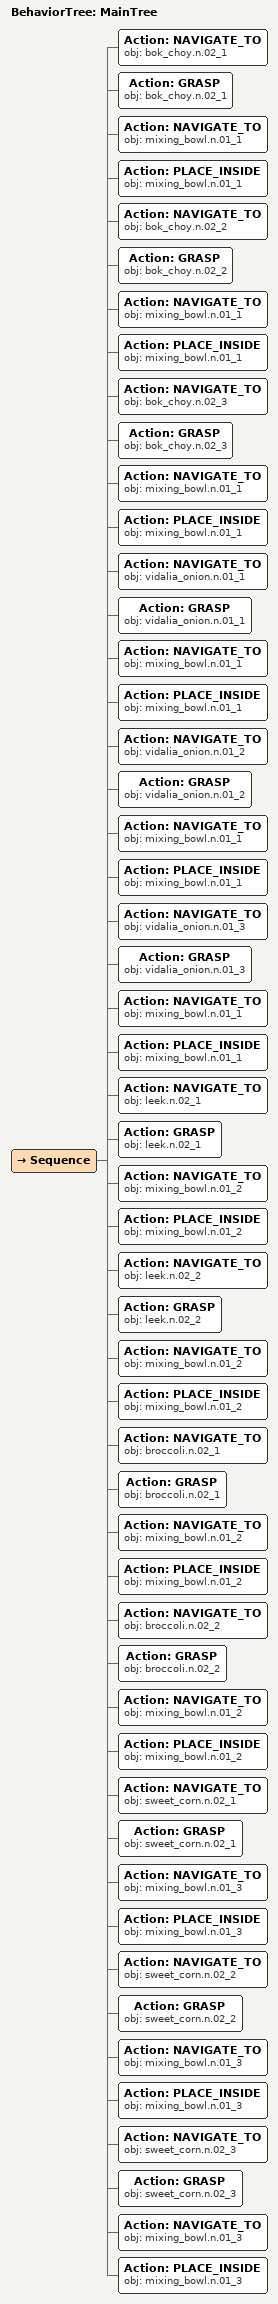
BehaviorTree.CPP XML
<root main_tree_to_execute="MainTree">
  <BehaviorTree ID="MainTree">
    <Sequence>
      <!-- Bowl 1: bok choy + vidalia onions -->
      <Action ID="NAVIGATE_TO" obj="bok_choy.n.02_1"/>
      <Action ID="GRASP" obj="bok_choy.n.02_1"/>
      <Action ID="NAVIGATE_TO" obj="mixing_bowl.n.01_1"/>
      <Action ID="PLACE_INSIDE" obj="mixing_bowl.n.01_1"/>
      <Action ID="NAVIGATE_TO" obj="bok_choy.n.02_2"/>
      <Action ID="GRASP" obj="bok_choy.n.02_2"/>
      <Action ID="NAVIGATE_TO" obj="mixing_bowl.n.01_1"/>
      <Action ID="PLACE_INSIDE" obj="mixing_bowl.n.01_1"/>
      <Action ID="NAVIGATE_TO" obj="bok_choy.n.02_3"/>
      <Action ID="GRASP" obj="bok_choy.n.02_3"/>
      <Action ID="NAVIGATE_TO" obj="mixing_bowl.n.01_1"/>
      <Action ID="PLACE_INSIDE" obj="mixing_bowl.n.01_1"/>
      <Action ID="NAVIGATE_TO" obj="vidalia_onion.n.01_1"/>
      <Action ID="GRASP" obj="vidalia_onion.n.01_1"/>
      <Action ID="NAVIGATE_TO" obj="mixing_bowl.n.01_1"/>
      <Action ID="PLACE_INSIDE" obj="mixing_bowl.n.01_1"/>
      <Action ID="NAVIGATE_TO" obj="vidalia_onion.n.01_2"/>
      <Action ID="GRASP" obj="vidalia_onion.n.01_2"/>
      <Action ID="NAVIGATE_TO" obj="mixing_bowl.n.01_1"/>
      <Action ID="PLACE_INSIDE" obj="mixing_bowl.n.01_1"/>
      <Action ID="NAVIGATE_TO" obj="vidalia_onion.n.01_3"/>
      <Action ID="GRASP" obj="vidalia_onion.n.01_3"/>
      <Action ID="NAVIGATE_TO" obj="mixing_bowl.n.01_1"/>
      <Action ID="PLACE_INSIDE" obj="mixing_bowl.n.01_1"/>
      <!-- Bowl 2: leeks + broccoli -->
      <Action ID="NAVIGATE_TO" obj="leek.n.02_1"/>
      <Action ID="GRASP" obj="leek.n.02_1"/>
      <Action ID="NAVIGATE_TO" obj="mixing_bowl.n.01_2"/>
      <Action ID="PLACE_INSIDE" obj="mixing_bowl.n.01_2"/>
      <Action ID="NAVIGATE_TO" obj="leek.n.02_2"/>
      <Action ID="GRASP" obj="leek.n.02_2"/>
      <Action ID="NAVIGATE_TO" obj="mixing_bowl.n.01_2"/>
      <Action ID="PLACE_INSIDE" obj="mixing_bowl.n.01_2"/>
      <Action ID="NAVIGATE_TO" obj="broccoli.n.02_1"/>
      <Action ID="GRASP" obj="broccoli.n.02_1"/>
      <Action ID="NAVIGATE_TO" obj="mixing_bowl.n.01_2"/>
      <Action ID="PLACE_INSIDE" obj="mixing_bowl.n.01_2"/>
      <Action ID="NAVIGATE_TO" obj="broccoli.n.02_2"/>
      <Action ID="GRASP" obj="broccoli.n.02_2"/>
      <Action ID="NAVIGATE_TO" obj="mixing_bowl.n.01_2"/>
      <Action ID="PLACE_INSIDE" obj="mixing_bowl.n.01_2"/>
      <!-- Bowl 3: sweet corn -->
      <Action ID="NAVIGATE_TO" obj="sweet_corn.n.02_1"/>
      <Action ID="GRASP" obj="sweet_corn.n.02_1"/>
      <Action ID="NAVIGATE_TO" obj="mixing_bowl.n.01_3"/>
      <Action ID="PLACE_INSIDE" obj="mixing_bowl.n.01_3"/>
      <Action ID="NAVIGATE_TO" obj="sweet_corn.n.02_2"/>
      <Action ID="GRASP" obj="sweet_corn.n.02_2"/>
      <Action ID="NAVIGATE_TO" obj="mixing_bowl.n.01_3"/>
      <Action ID="PLACE_INSIDE" obj="mixing_bowl.n.01_3"/>
      <Action ID="NAVIGATE_TO" obj="sweet_corn.n.02_3"/>
      <Action ID="GRASP" obj="sweet_corn.n.02_3"/>
      <Action ID="NAVIGATE_TO" obj="mixing_bowl.n.01_3"/>
      <Action ID="PLACE_INSIDE" obj="mixing_bowl.n.01_3"/>
    </Sequence>
  </BehaviorTree>
</root>
